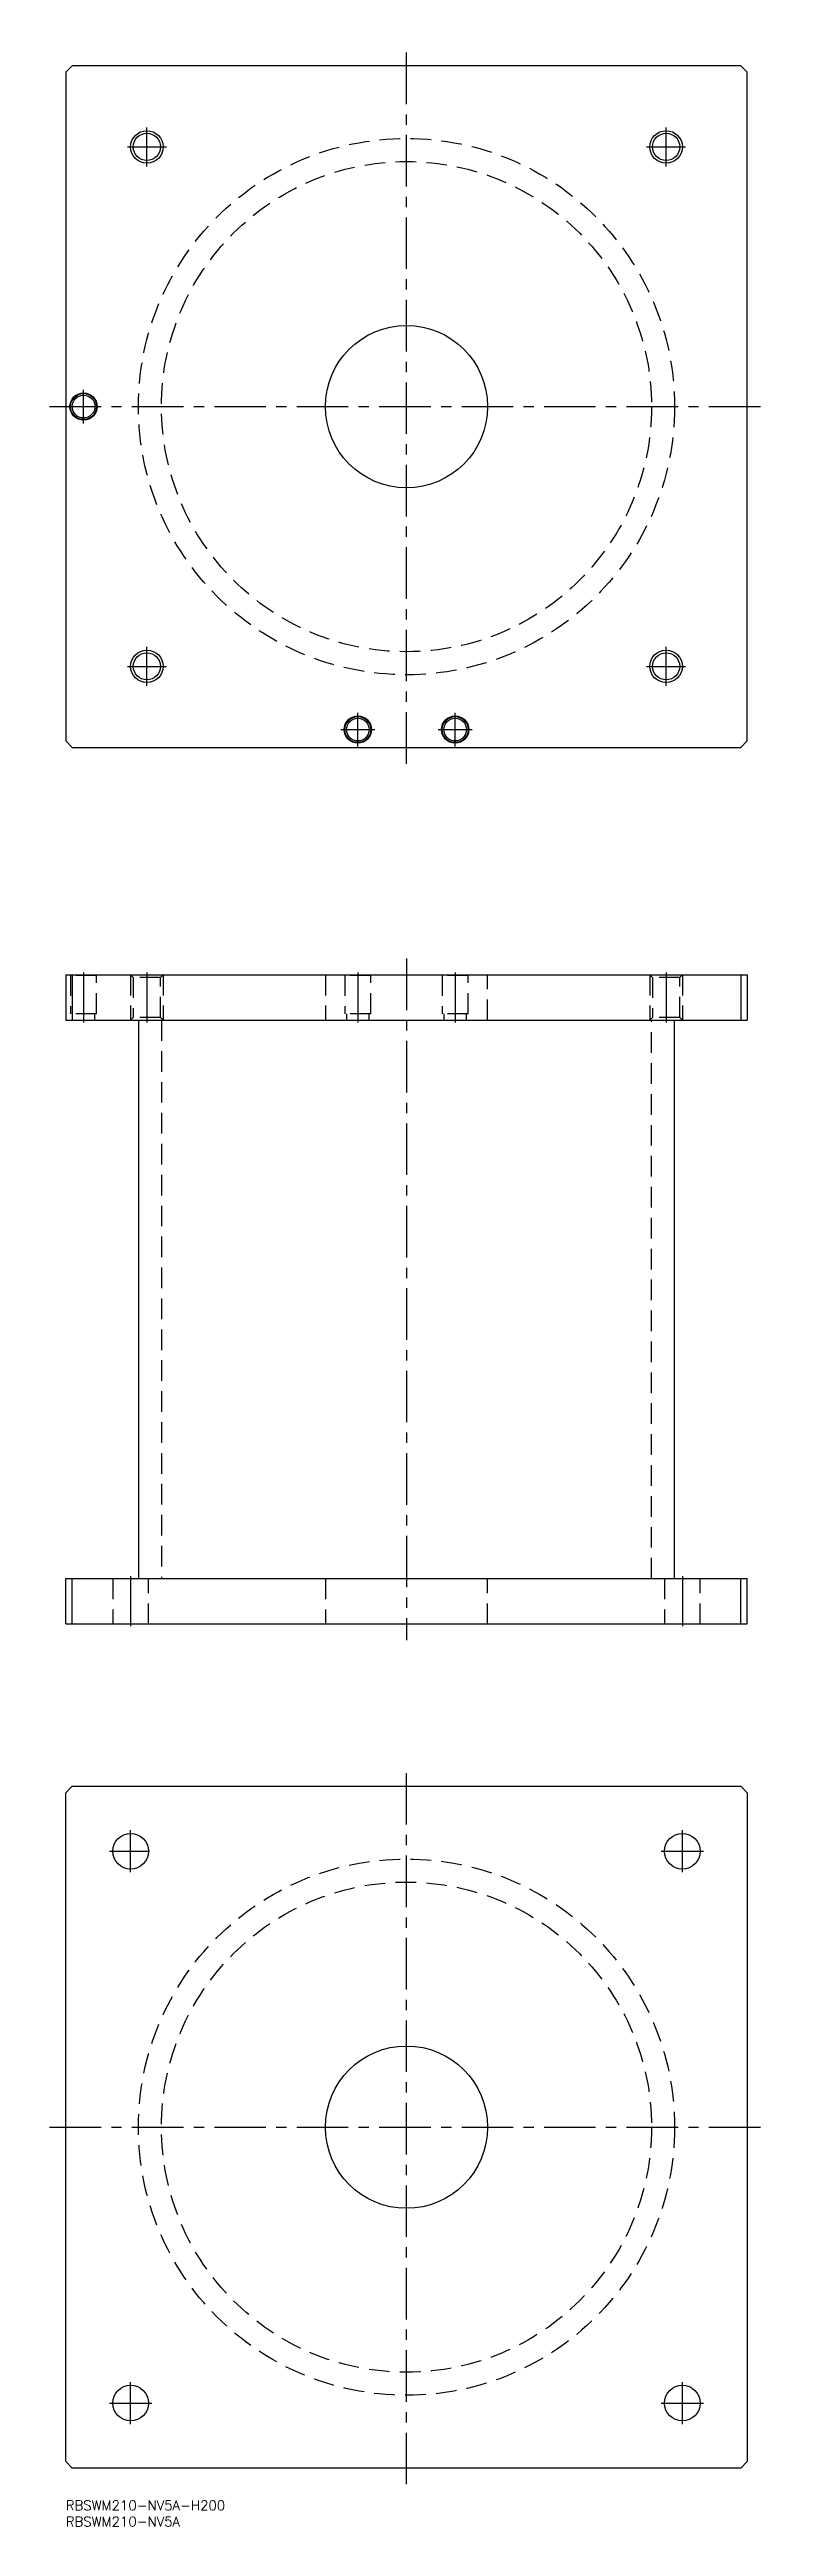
# Model space of a CAD drawing. Extents: x -5 to 215, y -8 to 755.
import ezdxf

# ---------------------------------------------------------------- set-up
doc = ezdxf.new("R2010")
doc.units = 0
doc.header["$LTSCALE"] = 0.5
doc.linetypes.add('CENTER', pattern=[50.8, 31.75, -6.35, 6.35, -6.35])
doc.linetypes.add('DASHED', pattern=[19.05, 12.7, -6.35])
for name, color, linetype in [('MSM_CENTER', 1, 'CENTER'), ('MSM_CONTINUOUS', 7, 'CONTINUOUS'), ('MSM_DASHED', 4, 'DASHED'), ('MSM_NARROW', 5, 'CONTINUOUS'), ('MSM_PART_NUMBER', 7, 'CONTINUOUS')]:
    doc.layers.add(name, color=color, linetype=linetype)
doc.styles.get("Standard").update_dxf_attribs({"font": 'txt.shx', "height": 3, "bigfont": 'bigfont.shx'})

msp = doc.modelspace()

# ---------------------------------------------------------------- linework, layer by layer
at = {"layer": 'MSM_CENTER'}
for p, q in [((105, 535), (105, 755)), ((19, 725), (31, 725)), ((25, 719), (25, 731)), ((179, 725), (191, 725)), ((185, 719), (185, 731)), ((5.5, 639.8), (5.5, 650.2)), ((-5, 645), (215, 645)), ((19, 565), (31, 565)), ((25, 559), (25, 571)), ((179, 565), (191, 565)), ((185, 559), (185, 571)), ((90, 540.3), (90, 550.7)), ((120, 540.3), (120, 550.7)), ((84.8, 545.5), (95.2, 545.5)), ((114.8, 545.5), (125.2, 545.5)), ((105, 475), (105, 265)), ((5.5, 470.7), (5.5, 455.3)), ((25, 470.7), (25, 455.3)), ((90, 470.7), (90, 455.3)), ((120, 470.7), (120, 455.3)), ((185, 470.7), (185, 455.3)), ((20, 284.7), (20, 269.3)), ((190, 284.7), (190, 269.3)), ((105, 5), (105, 225)), ((20, 193.5), (20, 206.5)), ((190, 193.5), (190, 206.5)), ((13.5, 200), (25.775, 200)), ((183.5, 200), (196.5, 200)), ((-5, 115), (215, 115)), ((20, 23.5), (20, 36.5)), ((190, 23.5), (190, 36.5)), ((13.5, 30), (26.5, 30)), ((183.5, 30), (196.5, 30))]:
    msp.add_line(p, q, dxfattribs=at)
at = {"layer": 'MSM_CONTINUOUS'}
for p, q in [((2, 750), (0, 748)), ((0, 748), (0, 542)), ((208, 750), (2, 750)), ((210, 748), (208, 750)), ((210, 542), (210, 748)), ((0, 542), (2, 540)), ((208, 540), (210, 542)), ((2, 540), (208, 540)), ((0, 470), (210, 470)), ((0, 470), (0, 456)), ((2, 470), (2, 456)), ((208, 470), (208, 456)), ((210, 470), (210, 456)), ((0, 456), (210, 456)), ((22.4, 456), (22.4, 284)), ((187.6, 284), (187.6, 456)), ((0, 270), (0, 284)), ((0, 284), (210, 284)), ((2, 270), (2, 284)), ((208, 270), (208, 284)), ((210, 270), (210, 284)), ((0, 270), (210, 270)), ((0, 218), (2, 220)), ((0, 12), (0, 218)), ((2, 220), (208, 220)), ((208, 220), (210, 218)), ((210, 218), (210, 12)), ((2, 10), (0, 12)), ((208, 10), (2, 10)), ((210, 12), (208, 10))]:
    msp.add_line(p, q, dxfattribs=at)
for centre, radius in [((25, 725), 4.188), ((185, 725), 4.188), ((105, 645), 25), ((5.5, 645), 4.2), ((5.5, 645), 4), ((5.5, 645), 3.5), ((25, 565), 4.188), ((185, 565), 4.188), ((90, 545.5), 4.2), ((90, 545.5), 4), ((120, 545.5), 4.2), ((120, 545.5), 4), ((90, 545.5), 3.5), ((120, 545.5), 3.5), ((20, 200), 5.5), ((190, 200), 5.5), ((105, 115), 25), ((20, 30), 5.5), ((190, 30), 5.5)]:
    msp.add_circle(centre, radius, dxfattribs=at)
at = {"layer": 'MSM_DASHED'}
for p, q in [((1.3, 470), (1.5, 469.8)), ((1.5, 469.8), (1.5, 458)), ((9.5, 469.8), (1.5, 469.8)), ((9.5, 469.8), (9.7, 470)), ((9.5, 458), (9.5, 469.8)), ((20, 470), (20.812, 469.188)), ((20, 470), (20, 456)), ((20.812, 469.188), (20.812, 456.812)), ((29.188, 469.188), (20.812, 469.188)), ((29.188, 469.188), (30, 470)), ((29.188, 456.812), (29.188, 469.188)), ((30, 470), (30, 456)), ((80, 470), (80, 456)), ((85.8, 470), (86, 469.8)), ((86, 469.8), (86, 458)), ((94, 469.8), (86, 469.8)), ((94, 469.8), (94.2, 470)), ((94, 458), (94, 469.8)), ((115.8, 470), (116, 469.8)), ((116, 469.8), (116, 458)), ((124, 469.8), (116, 469.8)), ((124, 469.8), (124.2, 470)), ((124, 458), (124, 469.8)), ((130, 456), (130, 470)), ((180, 470), (180.812, 469.188)), ((180, 470), (180, 456)), ((180.812, 469.188), (180.812, 456.812)), ((189.188, 469.188), (180.812, 469.188)), ((189.188, 469.188), (190, 470)), ((189.188, 456.812), (189.188, 469.188)), ((190, 470), (190, 456)), ((9.5, 458), (1.5, 458)), ((9, 456), (9, 458)), ((94, 458), (86, 458)), ((86.5, 458), (86.5, 456)), ((93.5, 456), (93.5, 458)), ((124, 458), (116, 458)), ((116.5, 458), (116.5, 456)), ((123.5, 456), (123.5, 458)), ((20.812, 456.812), (20, 456)), ((29.188, 456.812), (20.812, 456.812)), ((30, 456), (29.188, 456.812)), ((29.5, 456), (29.5, 284)), ((180.812, 456.812), (180, 456)), ((180.5, 284), (180.5, 456)), ((189.188, 456.812), (180.812, 456.812)), ((190, 456), (189.188, 456.812)), ((14.5, 284), (14.5, 270)), ((25.5, 270), (25.5, 284)), ((80, 284), (80, 270)), ((130, 270), (130, 284)), ((184.5, 284), (184.5, 270)), ((195.5, 270), (195.5, 284))]:
    msp.add_line(p, q, dxfattribs=at)
for centre, radius in [((105, 645), 82.6), ((105, 645), 75.5), ((105, 115), 82.6), ((105, 115), 75.5)]:
    msp.add_circle(centre, radius, dxfattribs=at)
at = {"layer": 'MSM_NARROW'}
for centre in [(25, 725), (185, 725), (25, 565), (185, 565)]:
    msp.add_circle(centre, 5, dxfattribs=at)

# ---------------------------------------------------------------- texts
at = {"layer": 'MSM_PART_NUMBER'}
for s, p in [('RBSWM210-NV5A-H200', (0, -3)), ('RBSWM210-NV5A', (0, -8))]:
    msp.add_text(s, height=3, dxfattribs=at).set_placement(p)

doc.saveas('drawing.dxf')
